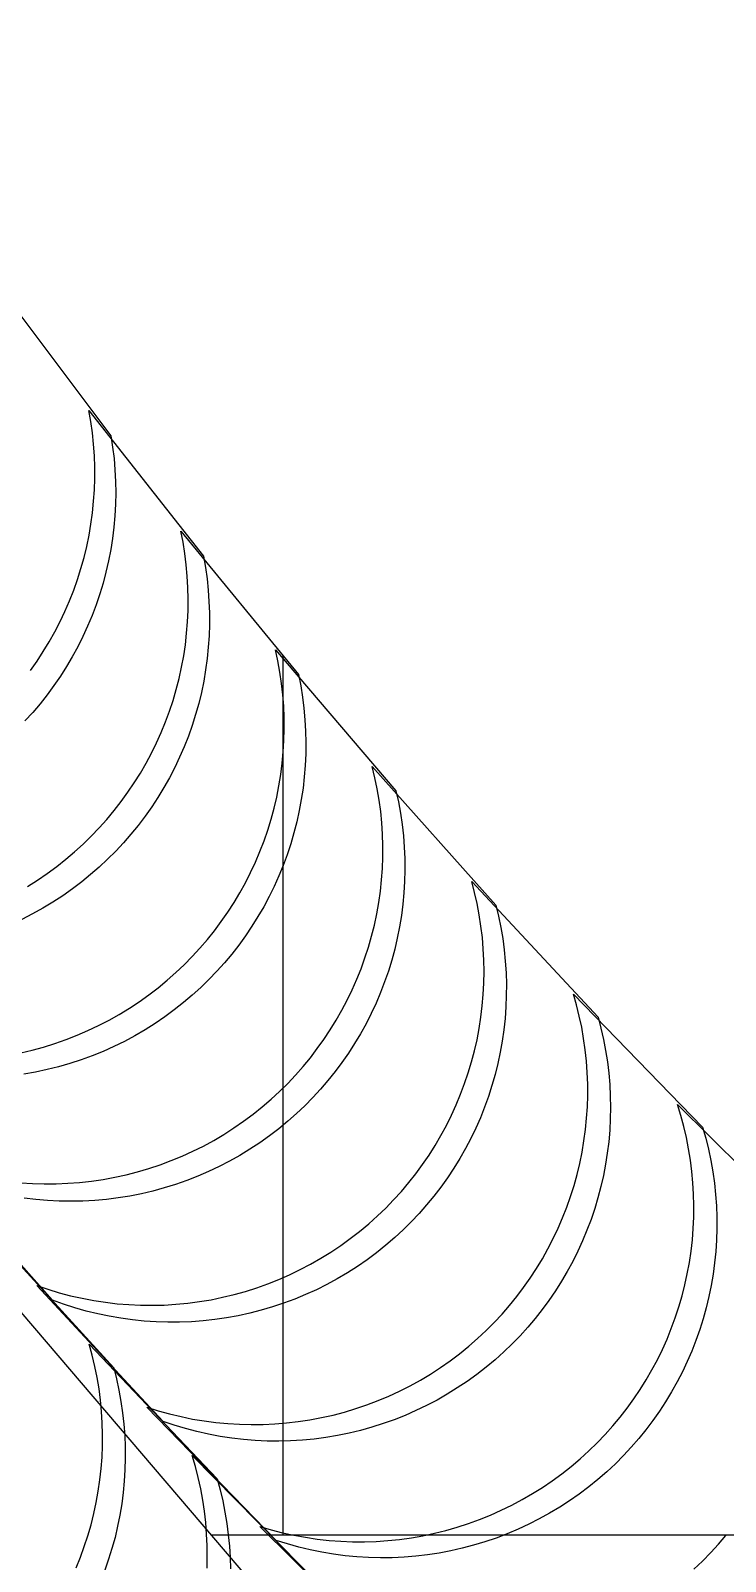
# Model space of a CAD drawing. Header units: metres. Extents: x -22.9 to 22.9, y -22.9 to 22.9.
# Drawn here: x -15.919 to -14.048, y -14.854 to -10.728 of the extents above; entities that cross this region are included whole.
import ezdxf

# ---------------------------------------------------------------- set-up
doc = ezdxf.new("R2010")
doc.units = ezdxf.units.M
for name, color, linetype in [('OBSERVED_CIRCULAR_SCAN', 3, 'Continuous'), ('SCAN_FOOTPRINTS', 5, 'Continuous'), ('TANK_BOUNDARY', 7, 'Continuous')]:
    doc.layers.add(name, color=color, linetype=linetype)

msp = doc.modelspace()

# ---------------------------------------------------------------- linework, layer by layer
at = {"layer": 'OBSERVED_CIRCULAR_SCAN'}
for p, q in [((-15.24, -12.4118), (-15.24, -14.7828)), ((-17.3146, -12.5798), (-15.1335, -15.1335)), ((-15.433, -14.7828), (-12.9528, -14.7828))]:
    msp.add_line(p, q, dxfattribs=at)
at = {"layer": 'SCAN_FOOTPRINTS'}
for points in [[(-16.0034, -11.4211), (-15.7028, -11.8207), (-15.7028, -11.8207), (-15.6981, -11.8511), (-15.6945, -11.8817), (-15.6919, -11.9124), (-15.6904, -11.9431), (-15.6899, -11.9739), (-15.6905, -12.0047), (-15.6922, -12.0355), (-15.6949, -12.0661), (-15.6986, -12.0967), (-15.7034, -12.1271), (-15.7092, -12.1574), (-15.7161, -12.1874), (-15.7239, -12.2172), (-15.7328, -12.2466), (-15.7427, -12.2758), (-15.7536, -12.3046), (-15.7655, -12.333), (-15.7783, -12.361), (-15.7921, -12.3886), (-15.8068, -12.4156), (-15.8224, -12.4421), (-15.8389, -12.4681), (-15.8564, -12.4935), (-15.8746, -12.5183), (-15.8937, -12.5425), (-15.9136, -12.5659), (-15.9343, -12.5887)], [(-15.9196, -12.4526), (-15.9018, -12.4275), (-15.885, -12.4017), (-15.869, -12.3754), (-15.8539, -12.3485), (-15.8398, -12.3212), (-15.8266, -12.2934), (-15.8143, -12.2651), (-15.803, -12.2365), (-15.7928, -12.2074), (-15.7835, -12.1781), (-15.7752, -12.1484), (-15.768, -12.1185), (-15.7617, -12.0883), (-15.7565, -12.058), (-15.7524, -12.0275), (-15.7493, -11.9968), (-15.7472, -11.9661), (-15.7462, -11.9353), (-15.7463, -11.9045), (-15.7474, -11.8738), (-15.7495, -11.843), (-15.7527, -11.8124), (-15.757, -11.7819), (-15.7623, -11.7516), (-15.4535, -12.1448), (-15.4535, -12.1448), (-15.4482, -12.1751), (-15.4439, -12.2056), (-15.4407, -12.2363), (-15.4386, -12.267), (-15.4374, -12.2978), (-15.4374, -12.3285), (-15.4384, -12.3593), (-15.4405, -12.39), (-15.4436, -12.4207), (-15.4477, -12.4512), (-15.4529, -12.4815), (-15.4591, -12.5117), (-15.4664, -12.5416), (-15.4746, -12.5713), (-15.4839, -12.6007), (-15.4942, -12.6297), (-15.5055, -12.6583), (-15.5177, -12.6866), (-15.5309, -12.7144), (-15.5451, -12.7418), (-15.5601, -12.7686), (-15.5761, -12.7949), (-15.593, -12.8207), (-15.6108, -12.8459), (-15.6294, -12.8704), (-15.6488, -12.8943), (-15.669, -12.9175), (-15.69, -12.94), (-15.7118, -12.9618), (-15.7343, -12.9828), (-15.7575, -13.003), (-15.7814, -13.0225), (-15.8067, -13.0417), (-15.8327, -13.0599), (-15.8594, -13.0773), (-15.8866, -13.0937), (-15.9144, -13.1091), (-15.9427, -13.1236)], [(-15.9277, -13.0347), (-15.9008, -13.0177), (-15.8746, -12.9998), (-15.8489, -12.981), (-15.824, -12.9613), (-15.8005, -12.9413), (-15.7777, -12.9206), (-15.7557, -12.8991), (-15.7344, -12.8769), (-15.7138, -12.854), (-15.6941, -12.8303), (-15.6752, -12.806), (-15.6571, -12.7811), (-15.6399, -12.7556), (-15.6235, -12.7295), (-15.6081, -12.7028), (-15.5936, -12.6757), (-15.58, -12.648), (-15.5674, -12.62), (-15.5557, -12.5915), (-15.5451, -12.5626), (-15.5354, -12.5333), (-15.5267, -12.5038), (-15.5191, -12.474), (-15.5124, -12.4439), (-15.5068, -12.4136), (-15.5023, -12.3832), (-15.4988, -12.3526), (-15.4963, -12.3219), (-15.4949, -12.2911), (-15.4945, -12.2603), (-15.4952, -12.2295), (-15.497, -12.1988), (-15.4998, -12.1681), (-15.5036, -12.1376), (-15.5085, -12.1072), (-15.5144, -12.077), (-15.1975, -12.4637), (-15.1975, -12.4637), (-15.1915, -12.4939), (-15.1867, -12.5243), (-15.1828, -12.5548), (-15.18, -12.5855), (-15.1783, -12.6162), (-15.1776, -12.647), (-15.1779, -12.6778), (-15.1793, -12.7086), (-15.1818, -12.7393), (-15.1853, -12.7699), (-15.1899, -12.8003), (-15.1955, -12.8306), (-15.2021, -12.8607), (-15.2098, -12.8905), (-15.2184, -12.92), (-15.2281, -12.9493), (-15.2388, -12.9782), (-15.2504, -13.0067), (-15.2631, -13.0348), (-15.2766, -13.0624), (-15.2911, -13.0896), (-15.3066, -13.1162), (-15.3229, -13.1423), (-15.3401, -13.1678), (-15.3582, -13.1928), (-15.3771, -13.2171), (-15.3969, -13.2407), (-15.4174, -13.2636), (-15.4387, -13.2858), (-15.4608, -13.3073), (-15.4836, -13.328), (-15.5071, -13.348), (-15.532, -13.3677), (-15.5576, -13.3865), (-15.5839, -13.4044), (-15.6108, -13.4214), (-15.6382, -13.4374), (-15.6662, -13.4524), (-15.6948, -13.4664), (-15.7238, -13.4794), (-15.7532, -13.4914), (-15.7831, -13.5023), (-15.8133, -13.5122), (-15.8438, -13.521), (-15.8746, -13.5287), (-15.9057, -13.5353), (-15.937, -13.5409)], [(-15.9456, -13.4833), (-15.9147, -13.476), (-15.884, -13.4677), (-15.8537, -13.4582), (-15.8237, -13.4477), (-15.794, -13.4362), (-15.7649, -13.4236), (-15.7361, -13.41), (-15.7079, -13.3954), (-15.6802, -13.3798), (-15.6531, -13.3632), (-15.6266, -13.3457), (-15.6007, -13.3272), (-15.5755, -13.3079), (-15.5509, -13.2877), (-15.5279, -13.2672), (-15.5055, -13.2461), (-15.4839, -13.2241), (-15.4631, -13.2015), (-15.443, -13.1781), (-15.4238, -13.1541), (-15.4054, -13.1294), (-15.3878, -13.1041), (-15.3711, -13.0782), (-15.3553, -13.0518), (-15.3404, -13.0248), (-15.3265, -12.9973), (-15.3135, -12.9694), (-15.3015, -12.9411), (-15.2904, -12.9123), (-15.2803, -12.8832), (-15.2713, -12.8538), (-15.2632, -12.8241), (-15.2562, -12.7941), (-15.2502, -12.7639), (-15.2452, -12.7335), (-15.2413, -12.703), (-15.2384, -12.6723), (-15.2366, -12.6416), (-15.2358, -12.6108), (-15.2361, -12.58), (-15.2374, -12.5492), (-15.2398, -12.5185), (-15.2433, -12.4879), (-15.2477, -12.4575), (-15.2533, -12.4272), (-15.2598, -12.3971), (-14.9349, -12.7771), (-14.9349, -12.7771), (-14.9283, -12.8072), (-14.9228, -12.8375), (-14.9183, -12.868), (-14.9149, -12.8986), (-14.9125, -12.9293), (-14.9112, -12.96), (-14.9109, -12.9908), (-14.9117, -13.0216), (-14.9135, -13.0524), (-14.9164, -13.083), (-14.9203, -13.1136), (-14.9253, -13.144), (-14.9313, -13.1742), (-14.9383, -13.2041), (-14.9464, -13.2339), (-14.9554, -13.2633), (-14.9655, -13.2924), (-14.9766, -13.3211), (-14.9886, -13.3495), (-15.0016, -13.3774), (-15.0155, -13.4048), (-15.0304, -13.4318), (-15.0462, -13.4582), (-15.0629, -13.4841), (-15.0804, -13.5094), (-15.0988, -13.5341), (-15.1181, -13.5581), (-15.1382, -13.5815), (-15.159, -13.6042), (-15.1806, -13.6261), (-15.203, -13.6473), (-15.226, -13.6677), (-15.2505, -13.6879), (-15.2758, -13.7073), (-15.3016, -13.7257), (-15.3282, -13.7432), (-15.3553, -13.7598), (-15.383, -13.7754), (-15.4112, -13.79), (-15.4399, -13.8036), (-15.4691, -13.8162), (-15.4987, -13.8278), (-15.5287, -13.8383), (-15.5591, -13.8477), (-15.5898, -13.856), (-15.6207, -13.8633), (-15.6519, -13.8695), (-15.6833, -13.8745), (-15.7148, -13.8785), (-15.7465, -13.8813), (-15.7782, -13.883), (-15.81, -13.8836), (-15.8418, -13.8831), (-15.8735, -13.8814), (-15.9052, -13.8787), (-15.9367, -13.8748)], [(-15.9458, -13.8334), (-15.9141, -13.8355), (-15.8823, -13.8365), (-15.8505, -13.8363), (-15.8187, -13.8351), (-15.787, -13.8327), (-15.7554, -13.8292), (-15.724, -13.8246), (-15.6927, -13.8189), (-15.6617, -13.8121), (-15.6309, -13.8042), (-15.6004, -13.7952), (-15.5702, -13.7851), (-15.5405, -13.774), (-15.5111, -13.7618), (-15.4822, -13.7487), (-15.4537, -13.7345), (-15.4258, -13.7193), (-15.3985, -13.7031), (-15.3717, -13.6859), (-15.3455, -13.6679), (-15.32, -13.6489), (-15.2952, -13.629), (-15.2711, -13.6083), (-15.2485, -13.5874), (-15.2266, -13.5658), (-15.2055, -13.5434), (-15.1851, -13.5203), (-15.1655, -13.4965), (-15.1468, -13.4721), (-15.1289, -13.447), (-15.1119, -13.4214), (-15.0957, -13.3951), (-15.0805, -13.3684), (-15.0662, -13.3411), (-15.0528, -13.3134), (-15.0404, -13.2852), (-15.0289, -13.2566), (-15.0185, -13.2277), (-15.009, -13.1983), (-15.0006, -13.1687), (-14.9931, -13.1389), (-14.9867, -13.1087), (-14.9814, -13.0784), (-14.977, -13.0479), (-14.9737, -13.0173), (-14.9715, -12.9866), (-14.9703, -12.9558), (-14.9702, -12.925), (-14.9711, -12.8943), (-14.9731, -12.8635), (-14.9761, -12.8329), (-14.9802, -12.8024), (-14.9853, -12.772), (-14.9914, -12.7418), (-14.9986, -12.7119), (-14.6658, -13.0851), (-14.6658, -13.0851), (-14.6587, -13.115), (-14.6525, -13.1452), (-14.6474, -13.1756), (-14.6433, -13.2061), (-14.6403, -13.2367), (-14.6383, -13.2675), (-14.6374, -13.2982), (-14.6376, -13.329), (-14.6387, -13.3598), (-14.641, -13.3905), (-14.6443, -13.4211), (-14.6486, -13.4516), (-14.654, -13.4819), (-14.6604, -13.512), (-14.6678, -13.5419), (-14.6763, -13.5715), (-14.6857, -13.6008), (-14.6962, -13.6298), (-14.7076, -13.6584), (-14.72, -13.6866), (-14.7334, -13.7143), (-14.7477, -13.7416), (-14.763, -13.7683), (-14.7791, -13.7946), (-14.7961, -13.8202), (-14.814, -13.8453), (-14.8328, -13.8697), (-14.8523, -13.8935), (-14.8727, -13.9166), (-14.8939, -13.939), (-14.9158, -13.9606), (-14.9384, -13.9815), (-14.9625, -14.0022), (-14.9873, -14.0221), (-15.0128, -14.0411), (-15.0389, -14.0591), (-15.0657, -14.0763), (-15.0931, -14.0924), (-15.121, -14.1076), (-15.1494, -14.1218), (-15.1783, -14.135), (-15.2077, -14.1472), (-15.2375, -14.1583), (-15.2676, -14.1684), (-15.2981, -14.1774), (-15.3289, -14.1853), (-15.36, -14.1921), (-15.3912, -14.1978), (-15.4227, -14.2024), (-15.4543, -14.2059), (-15.486, -14.2083), (-15.5177, -14.2095), (-15.5495, -14.2097), (-15.5813, -14.2087), (-15.613, -14.2066), (-15.6446, -14.2033), (-15.6761, -14.199), (-15.7074, -14.1935), (-15.7385, -14.187), (-15.7694, -14.1793), (-15.8, -14.1706), (-15.8302, -14.1608), (-15.8601, -14.1499), (-16.1928, -13.7767)], [(-14.9466, -15.1116), (-15.302, -14.7599), (-15.302, -14.7599), (-15.2715, -14.7689), (-15.2407, -14.7768), (-15.2096, -14.7836), (-15.1784, -14.7893), (-15.1469, -14.7939), (-15.1153, -14.7974), (-15.0836, -14.7998), (-15.0519, -14.801), (-15.0201, -14.8012), (-14.9883, -14.8002), (-14.9566, -14.7981), (-14.925, -14.7948), (-14.8935, -14.7905), (-14.8622, -14.785), (-14.8311, -14.7785), (-14.8002, -14.7708), (-14.7696, -14.7621), (-14.7394, -14.7523), (-14.7095, -14.7414), (-14.6801, -14.7295), (-14.6511, -14.7165), (-14.6225, -14.7026), (-14.5945, -14.6876), (-14.567, -14.6716), (-14.5401, -14.6547), (-14.5138, -14.6369), (-14.4881, -14.6181), (-14.4631, -14.5984), (-14.4389, -14.5779), (-14.4153, -14.5565), (-14.3926, -14.5343), (-14.3713, -14.5121), (-14.3508, -14.4891), (-14.3311, -14.4655), (-14.3122, -14.4411), (-14.2941, -14.4162), (-14.277, -14.3906), (-14.2607, -14.3645), (-14.2453, -14.3378), (-14.2308, -14.3107), (-14.2173, -14.283), (-14.2047, -14.2549), (-14.1931, -14.2264), (-14.1824, -14.1975), (-14.1728, -14.1682), (-14.1642, -14.1387), (-14.1565, -14.1088), (-14.15, -14.0788), (-14.1444, -14.0485), (-14.1399, -14.018), (-14.1364, -13.9874), (-14.134, -13.9567), (-14.1326, -13.926), (-14.1323, -13.8952), (-14.133, -13.8644), (-14.1348, -13.8336), (-14.1377, -13.803), (-14.1415, -13.7724), (-14.1465, -13.742), (-14.1524, -13.7118), (-14.1594, -13.6818), (-14.1675, -13.6521), (-14.1765, -13.6227), (-13.8211, -13.9744)], [(-16.0322, -13.9633), (-15.6951, -14.3326), (-15.6951, -14.3326), (-15.6876, -14.3625), (-15.6811, -14.3926), (-15.6757, -14.4229), (-15.6712, -14.4533), (-15.6679, -14.4839), (-15.6655, -14.5146), (-15.6643, -14.5454), (-15.664, -14.5762), (-15.6649, -14.607), (-15.6667, -14.6377), (-15.6697, -14.6684), (-15.6737, -14.6989), (-15.6787, -14.7293), (-15.6847, -14.7595), (-15.6918, -14.7894), (-15.6999, -14.8192), (-15.7091, -14.8486), (-15.7192, -14.8776)], [(-15.7966, -14.8716), (-15.7851, -14.8431), (-15.7745, -14.8142), (-15.765, -14.7849), (-15.7564, -14.7553), (-15.7489, -14.7254), (-15.7424, -14.6953), (-15.7369, -14.665), (-15.7324, -14.6346), (-15.729, -14.604), (-15.7267, -14.5733), (-15.7254, -14.5425), (-15.7252, -14.5117), (-15.726, -14.4809), (-15.7279, -14.4502), (-15.7308, -14.4195), (-15.7347, -14.389), (-15.7397, -14.3586), (-15.7458, -14.3284), (-15.7529, -14.2984), (-15.761, -14.2687), (-15.4169, -14.6315), (-15.4169, -14.6315), (-15.4088, -14.6612), (-15.4017, -14.6912), (-15.3957, -14.7214), (-15.3906, -14.7518), (-15.3867, -14.7823), (-15.3838, -14.813), (-15.3819, -14.8437), (-15.3811, -14.8745)], [(-15.4438, -14.8727), (-15.4431, -14.842), (-15.4434, -14.8112), (-15.4449, -14.7804), (-15.4473, -14.7497), (-15.4508, -14.7191), (-15.4554, -14.6887), (-15.461, -14.6584), (-15.4676, -14.6283), (-15.4752, -14.5985), (-15.4839, -14.5689), (-15.1329, -14.925)], [(-14.1325, -14.8751), (-14.1094, -14.8533), (-14.0871, -14.8306), (-14.0663, -14.8079), (-14.0463, -14.7845)]]:
    msp.add_lwpolyline(points, dxfattribs=at)
for points in [[(-14.3904, -13.3873), (-14.3826, -13.4171), (-14.3759, -13.4472), (-14.3701, -13.4774), (-14.3654, -13.5079), (-14.3618, -13.5384), (-14.3592, -13.5691), (-14.3576, -13.5999), (-14.3571, -13.6307), (-14.3576, -13.6614), (-14.3592, -13.6922), (-14.3619, -13.7229), (-14.3656, -13.7534), (-14.3703, -13.7839), (-14.3761, -13.8141), (-14.3829, -13.8441), (-14.3907, -13.8739), (-14.3996, -13.9034), (-14.4094, -13.9326), (-14.4203, -13.9614), (-14.4321, -13.9898), (-14.4449, -14.0179), (-14.4586, -14.0454), (-14.4733, -14.0725), (-14.4889, -14.099), (-14.5054, -14.125), (-14.5228, -14.1505), (-14.541, -14.1753), (-14.5601, -14.1995), (-14.58, -14.223), (-14.6006, -14.2458), (-14.6221, -14.2679), (-14.6443, -14.2892), (-14.6679, -14.3105), (-14.6923, -14.3308), (-14.7174, -14.3503), (-14.7432, -14.369), (-14.7696, -14.3866), (-14.7966, -14.4034), (-14.8242, -14.4192), (-14.8524, -14.434), (-14.881, -14.4477), (-14.9101, -14.4605), (-14.9396, -14.4723), (-14.9696, -14.4829), (-14.9999, -14.4926), (-15.0305, -14.5011), (-15.0614, -14.5086), (-15.0925, -14.5149), (-15.1239, -14.5202), (-15.1554, -14.5243), (-15.187, -14.5274), (-15.2188, -14.5293), (-15.2505, -14.5301), (-15.2823, -14.5297), (-15.3141, -14.5283), (-15.3458, -14.5257), (-15.3773, -14.522), (-15.4088, -14.5172), (-15.44, -14.5113), (-15.471, -14.5043), (-15.5017, -14.4962), (-15.5322, -14.487), (-15.5623, -14.4768), (-15.9027, -14.1106), (-15.9027, -14.1106), (-15.8726, -14.1208), (-15.8422, -14.13), (-15.8114, -14.1381), (-15.7804, -14.1451), (-15.7492, -14.151), (-15.7178, -14.1558), (-15.6862, -14.1595), (-15.6545, -14.1621), (-15.6228, -14.1636), (-15.591, -14.1639), (-15.5592, -14.1631), (-15.5275, -14.1612), (-15.4958, -14.1581), (-15.4643, -14.154), (-15.433, -14.1487), (-15.4018, -14.1424), (-15.3709, -14.1349), (-15.3403, -14.1264), (-15.31, -14.1167), (-15.2801, -14.1061), (-15.2506, -14.0943), (-15.2214, -14.0816), (-15.1928, -14.0678), (-15.1647, -14.053), (-15.1371, -14.0372), (-15.1101, -14.0205), (-15.0836, -14.0028), (-15.0579, -13.9842), (-15.0328, -13.9647), (-15.0084, -13.9443), (-14.9847, -13.923), (-14.9625, -13.9017), (-14.9411, -13.8796), (-14.9204, -13.8568), (-14.9005, -13.8333), (-14.8815, -13.8091), (-14.8632, -13.7843), (-14.8459, -13.7589), (-14.8294, -13.7328), (-14.8138, -13.7063), (-14.7991, -13.6792), (-14.7854, -13.6517), (-14.7726, -13.6237), (-14.7607, -13.5952), (-14.7499, -13.5664), (-14.74, -13.5372), (-14.7312, -13.5077), (-14.7234, -13.478), (-14.7166, -13.4479), (-14.7108, -13.4177), (-14.706, -13.3873), (-14.7023, -13.3567), (-14.6997, -13.326), (-14.6981, -13.2953), (-14.6975, -13.2645), (-14.698, -13.2337), (-14.6996, -13.2029), (-14.7022, -13.1722), (-14.7059, -13.1417), (-14.7106, -13.1112), (-14.7163, -13.081), (-14.7231, -13.0509), (-14.7309, -13.0212), (-14.3904, -13.3873)], [(-14.1088, -13.6838), (-14.1004, -13.7134), (-14.093, -13.7433), (-14.0866, -13.7735), (-14.0813, -13.8038), (-14.077, -13.8343), (-14.0738, -13.8649), (-14.0716, -13.8956), (-14.0704, -13.9264), (-14.0703, -13.9572), (-14.0713, -13.988), (-14.0733, -14.0187), (-14.0764, -14.0493), (-14.0805, -14.0798), (-14.0856, -14.1102), (-14.0918, -14.1404), (-14.099, -14.1703), (-14.1072, -14.2), (-14.1165, -14.2293), (-14.1267, -14.2584), (-14.138, -14.2871), (-14.1502, -14.3153), (-14.1633, -14.3432), (-14.1774, -14.3705), (-14.1925, -14.3974), (-14.2084, -14.4238), (-14.2253, -14.4495), (-14.243, -14.4747), (-14.2615, -14.4993), (-14.2809, -14.5232), (-14.3011, -14.5465), (-14.3221, -14.569), (-14.3438, -14.5908), (-14.3671, -14.6125), (-14.391, -14.6334), (-14.4157, -14.6534), (-14.4411, -14.6726), (-14.4671, -14.6908), (-14.4938, -14.7081), (-14.521, -14.7244), (-14.5489, -14.7398), (-14.5772, -14.7542), (-14.606, -14.7676), (-14.6353, -14.7799), (-14.665, -14.7912), (-14.6951, -14.8015), (-14.7256, -14.8107), (-14.7563, -14.8188), (-14.7873, -14.8258), (-14.8185, -14.8317), (-14.85, -14.8365), (-14.8815, -14.8402), (-14.9132, -14.8427), (-14.945, -14.8442), (-14.9767, -14.8445), (-15.0085, -14.8437), (-15.0403, -14.8418), (-15.0719, -14.8388), (-15.1034, -14.8346), (-15.1348, -14.8294), (-15.1659, -14.823), (-15.1968, -14.8156), (-15.2274, -14.807), (-15.2577, -14.7974), (-15.6057, -14.4384), (-15.6057, -14.4384), (-15.5754, -14.448), (-15.5448, -14.4565), (-15.5139, -14.464), (-15.4828, -14.4704), (-15.4514, -14.4756), (-15.4199, -14.4798), (-15.3882, -14.4828), (-15.3565, -14.4847), (-15.3247, -14.4855), (-15.293, -14.4852), (-15.2612, -14.4837), (-15.2295, -14.4811), (-15.198, -14.4775), (-15.1665, -14.4726), (-15.1353, -14.4667), (-15.1043, -14.4597), (-15.0736, -14.4516), (-15.0431, -14.4424), (-15.013, -14.4322), (-14.9833, -14.4209), (-14.954, -14.4085), (-14.9252, -14.3952), (-14.8969, -14.3808), (-14.869, -14.3654), (-14.8418, -14.3491), (-14.8151, -14.3318), (-14.7891, -14.3135), (-14.7637, -14.2944), (-14.739, -14.2744), (-14.715, -14.2535), (-14.6918, -14.2318), (-14.6701, -14.21), (-14.6491, -14.1874), (-14.6289, -14.1642), (-14.6095, -14.1403), (-14.591, -14.1157), (-14.5732, -14.0905), (-14.5564, -14.0647), (-14.5405, -14.0384), (-14.5254, -14.0115), (-14.5113, -13.9841), (-14.4982, -13.9563), (-14.4859, -13.928), (-14.4747, -13.8994), (-14.4645, -13.8703), (-14.4552, -13.8409), (-14.447, -13.8113), (-14.4398, -13.7813), (-14.4336, -13.7512), (-14.4285, -13.7208), (-14.4243, -13.6903), (-14.4213, -13.6597), (-14.4193, -13.6289), (-14.4183, -13.5982), (-14.4184, -13.5674), (-14.4196, -13.5366), (-14.4218, -13.5059), (-14.425, -13.4753), (-14.4293, -13.4448), (-14.4346, -13.4144), (-14.441, -13.3843), (-14.4484, -13.3544), (-14.4568, -13.3248), (-14.1088, -13.6838)]]:
    msp.add_lwpolyline(points, close=True, dxfattribs=at)
at = {"layer": 'TANK_BOUNDARY'}
msp.add_circle((0, 0), 22.86, dxfattribs=at)

doc.saveas('drawing.dxf')
